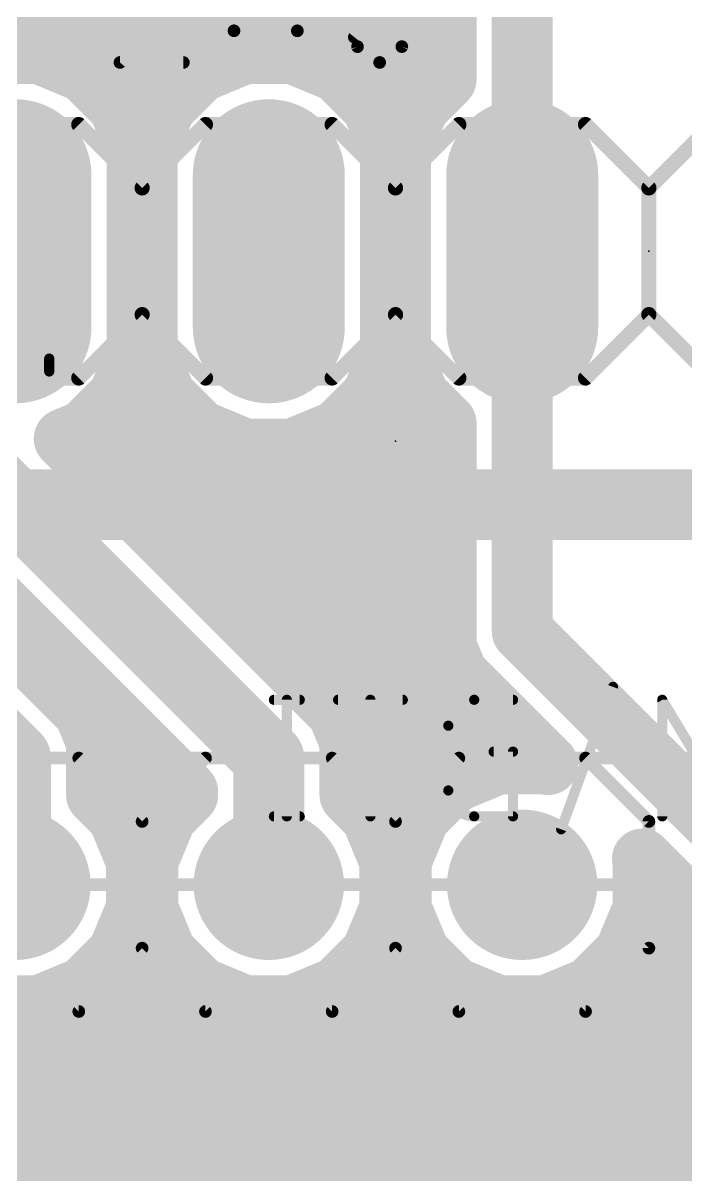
# Model space of a CAD drawing. Extents: x 30.8 to 86, y 18.1 to 73.3.
# Drawn here: x 54.69 to 61.33, y 51.7 to 63.25 of the extents above; entities that cross this region are included whole.
import ezdxf

# ---------------------------------------------------------------- set-up
doc = ezdxf.new("R2010")
doc.units = 0
for name, color, linetype in [('1', 12, 'CONTINUOUS'), ('16', 132, 'CONTINUOUS'), ('17', 110, 'CONTINUOUS'), ('20', 31, 'CONTINUOUS'), ('21', 253, 'CONTINUOUS'), ('23', 53, 'CONTINUOUS'), ('25', 253, 'CONTINUOUS'), ('51', 253, 'CONTINUOUS')]:
    doc.layers.add(name, color=color, linetype=linetype)

# ---------------------------------------------------------------- blocks, each defined once
blk = doc.blocks.new('RECT')
blk.add_solid([(-0.5, -0.5), (0.5, -0.5), (-0.5, 0.5), (0.5, 0.5)])
blk = doc.blocks.new('LONGP100')
at = {"const_width": 1}
blk.add_lwpolyline([(-0.5, 0), (0.5, 0)], dxfattribs=at)
at = {"const_width": 0.5}
for points in [[(-0.5, 0.25, 1), (-0.5, -0.25)], [(0.5, -0.25, 1), (0.5, 0.25)]]:
    blk.add_lwpolyline(points, format="xyb", dxfattribs=at)
blk = doc.blocks.new('ROUNDP')
at = {"const_width": 0.5}
blk.add_lwpolyline([(0, -0.25, 1), (0, 0.25, 1), (0, -0.25)], format="xyb", dxfattribs=at)

msp = doc.modelspace()

# ---------------------------------------------------------------- linework, layer by layer
at = {"layer": '1', "const_width": 0.7112}
msp.add_lwpolyline([(46.99, 58.42), (67.31, 58.42)], dxfattribs=at)
at = {"layer": '16'}
for points, const_width in [([(59.69, 60.96), (59.69, 67.945)], 0.6096), ([(58.928, 65.9145), (58.928, 62.6842)], 0.6096), ([(48.8761, 63.3984), (58.928, 63.3984)], 0.6096), ([(54.8525, 62.9412), (54.3675, 62.9412)], 0.6096), ([(55.3006, 62.7556), (54.8525, 62.9412)], 0.6096), ([(56.9075, 62.9412), (56.4594, 62.7556)], 0.6096), ([(57.3925, 62.9412), (56.9075, 62.9412)], 0.6096), ([(57.8406, 62.7556), (57.3925, 62.9412)], 0.6096), ([(55.2204, 62.7888), (56.5396, 62.7888)], 0.6096), ([(55.6436, 62.4126), (55.3006, 62.7556)], 0.6096), ([(56.4594, 62.7556), (56.1164, 62.4126)], 0.6096), ([(57.7604, 62.7888), (58.928, 62.7888)], 0.6096), ([(58.1836, 62.4126), (57.8406, 62.7556)], 0.6096), ([(58.928, 62.6842), (58.6564, 62.4126)], 0.6096), ([(55.8292, 61.9645), (55.6436, 62.4126)], 0.6096), ([(56.1164, 62.4126), (55.9308, 61.9645)], 0.6096), ([(58.3692, 61.9645), (58.1836, 62.4126)], 0.6096), ([(58.6564, 62.4126), (58.4708, 61.9645)], 0.6096), ([(55.7403, 62.1792), (56.0197, 62.1792)], 0.6096), ([(58.2803, 62.1792), (58.5597, 62.1792)], 0.6096), ([(55.8292, 59.9555), (55.8292, 61.9645)], 0.6096), ([(55.9308, 61.9645), (55.9308, 59.9555)], 0.6096), ([(58.3692, 59.9555), (58.3692, 61.9645)], 0.6096), ([(58.4708, 61.9645), (58.4708, 59.9555)], 0.6096), ([(55.8292, 61.5696), (55.9308, 61.5696)], 0.6096), ([(58.3692, 61.5696), (58.4708, 61.5696)], 0.6096), ([(55.8292, 60.96), (55.9308, 60.96)], 0.6096), ([(58.3692, 60.96), (58.4708, 60.96)], 0.6096), ([(59.69, 57.15), (59.69, 60.96)], 0.6096), ([(55.8292, 60.3504), (55.9308, 60.3504)], 0.6096), ([(58.3692, 60.3504), (58.4708, 60.3504)], 0.6096), ([(55.6436, 59.5074), (55.8292, 59.9555)], 0.6096), ([(55.9308, 59.9555), (56.1164, 59.5074)], 0.6096), ([(58.1836, 59.5074), (58.3692, 59.9555)], 0.6096), ([(58.4708, 59.9555), (58.6564, 59.5074)], 0.6096), ([(55.7403, 59.7408), (56.0197, 59.7408)], 0.6096), ([(58.2803, 59.7408), (58.5597, 59.7408)], 0.6096), ([(55.3006, 59.1644), (55.6436, 59.5074)], 0.6096), ([(56.1164, 59.5074), (56.4594, 59.1644)], 0.6096), ([(57.8406, 59.1644), (58.1836, 59.5074)], 0.6096), ([(58.6564, 59.5074), (58.928, 59.2358)], 0.6096), ([(55.0987, 59.0808), (55.3006, 59.1644)], 0.6096), ([(56.4594, 59.1644), (56.9075, 58.9788)], 0.6096), ([(57.3925, 58.9788), (57.8406, 59.1644)], 0.6096), ([(58.928, 59.2358), (58.928, 56.9984)], 0.6096), ([(57.8391, 56.3404), (55.0987, 59.0808)], 0.6096), ([(55.2204, 59.1312), (56.5396, 59.1312)], 0.6096), ([(57.7604, 59.1312), (58.928, 59.1312)], 0.6096), ([(54.102, 58.928), (57.15, 55.88)], 0.7112), ([(56.9075, 58.9788), (57.3925, 58.9788)], 0.6096), ([(55.6579, 58.5216), (58.928, 58.5216)], 0.6096), ([(55.0704, 56.5691), (53.3973, 58.2422)], 0.6096), ([(53.6544, 58.2262), (56.3372, 55.5433)], 0.6096), ([(56.2675, 57.912), (58.928, 57.912)], 0.6096), ([(52.705, 57.785), (54.61, 55.88)], 0.7112), ([(54.3371, 57.3024), (54.5781, 57.3024)], 0.6096), ([(56.8771, 57.3024), (58.928, 57.3024)], 0.6096), ([(63.5, 53.34), (59.69, 57.15)], 0.6096), ([(58.928, 56.9984), (59.044, 56.7184)], 0.6096), ([(54.9467, 56.6928), (55.1877, 56.6928)], 0.6096), ([(57.4867, 56.6928), (59.0696, 56.6928)], 0.6096), ([(59.044, 56.7184), (59.9484, 55.8139)], 0.6096), ([(55.2991, 56.3404), (55.0704, 56.5691)], 0.6096), ([(55.4228, 56.0417), (55.2991, 56.3404)], 0.6096), ([(57.9628, 56.0417), (57.8391, 56.3404)], 0.6096), ([(55.4056, 56.0832), (55.7973, 56.0832)], 0.6096), ([(55.4228, 55.5101), (55.4228, 56.0417)], 0.6096), ([(57.9456, 56.0832), (59.6792, 56.0832)], 0.6096), ([(57.9628, 55.5101), (57.9628, 56.0417)], 0.6096), ([(54.61, 55.88), (54.61, 54.61)], 0.7112), ([(57.15, 55.88), (57.15, 54.61)], 0.7112), ([(59.4491, 55.8212), (59.0039, 55.6368)], 0.6096), ([(59.9309, 55.8212), (59.4491, 55.8212)], 0.6096), ([(59.9484, 55.8139), (59.9309, 55.8212)], 0.6096), ([(59.0039, 55.6368), (58.6632, 55.2961)], 0.6096), ([(55.6368, 55.2961), (55.4228, 55.5101)], 0.6096), ([(55.4593, 55.4736), (56.3007, 55.4736)], 0.6096), ([(56.3372, 55.5101), (56.1232, 55.2961)], 0.6096), ([(56.3372, 55.5433), (56.3372, 55.5101)], 0.6096), ([(58.1768, 55.2961), (57.9628, 55.5101)], 0.6096), ([(57.9993, 55.4736), (58.8407, 55.4736)], 0.6096), ([(55.8212, 54.8509), (55.6368, 55.2961)], 0.6096), ([(56.1232, 55.2961), (55.9388, 54.8509)], 0.6096), ([(58.3612, 54.8509), (58.1768, 55.2961)], 0.6096), ([(58.6632, 55.2961), (58.4788, 54.8509)], 0.6096), ([(55.8158, 54.864), (55.9442, 54.864)], 0.6096), ([(55.8212, 54.3691), (55.8212, 54.8509)], 0.6096), ([(55.9388, 54.8509), (55.9388, 54.3691)], 0.6096), ([(58.3558, 54.864), (58.4842, 54.864)], 0.6096), ([(58.3612, 54.3691), (58.3612, 54.8509)], 0.6096), ([(58.4788, 54.8509), (58.4788, 54.3691)], 0.6096), ([(60.9012, 54.8509), (60.8939, 54.8684)], 0.6096), ([(60.8939, 54.8684), (62.738, 53.0244)], 0.6096), ([(60.8958, 54.864), (60.8984, 54.864)], 0.6096), ([(60.9012, 54.3691), (60.9012, 54.8509)], 0.6096), ([(55.6368, 53.9239), (55.8212, 54.3691)], 0.6096), ([(55.9388, 54.3691), (56.1232, 53.9239)], 0.6096), ([(58.1768, 53.9239), (58.3612, 54.3691)], 0.6096), ([(58.4788, 54.3691), (58.6632, 53.9239)], 0.6096), ([(60.7168, 53.9239), (60.9012, 54.3691)], 0.6096), ([(55.7737, 54.2544), (55.9863, 54.2544)], 0.6096), ([(58.3137, 54.2544), (58.5263, 54.2544)], 0.6096), ([(60.8537, 54.2544), (61.508, 54.2544)], 0.6096), ([(55.2961, 53.5832), (55.6368, 53.9239)], 0.6096), ([(56.1232, 53.9239), (56.4639, 53.5832)], 0.6096), ([(57.8361, 53.5832), (58.1768, 53.9239)], 0.6096), ([(58.6632, 53.9239), (59.0039, 53.5832)], 0.6096), ([(60.3761, 53.5832), (60.7168, 53.9239)], 0.6096), ([(55.3577, 53.6448), (56.4023, 53.6448)], 0.6096), ([(57.8977, 53.6448), (58.9423, 53.6448)], 0.6096), ([(60.4377, 53.6448), (62.1176, 53.6448)], 0.6096), ([(54.8509, 53.3988), (55.2961, 53.5832)], 0.6096), ([(56.4639, 53.5832), (56.9091, 53.3988)], 0.6096), ([(57.3909, 53.3988), (57.8361, 53.5832)], 0.6096), ([(59.0039, 53.5832), (59.4491, 53.3988)], 0.6096), ([(59.9309, 53.3988), (60.3761, 53.5832)], 0.6096), ([(54.3691, 53.3988), (54.8509, 53.3988)], 0.6096), ([(56.9091, 53.3988), (57.3909, 53.3988)], 0.6096), ([(59.4491, 53.3988), (59.9309, 53.3988)], 0.6096), ([(52.8177, 53.0352), (62.7272, 53.0352)], 0.6096), ([(53.2337, 52.4256), (62.738, 52.4256)], 0.6096), ([(53.2758, 51.816), (62.738, 51.816)], 0.6096)]:
    msp.add_lwpolyline(points, dxfattribs=dict(at, const_width=const_width))
for points, const_width in [([(58.928, 63.246, 1), (58.928, 63.5508)], 0.3048), ([(54.9108, 63.082, 1), (54.7942, 62.8004)], 0.3048), ([(54.8525, 62.7888, 1), (54.8525, 63.0936)], 0.3048), ([(56.9075, 63.0936, 1), (56.9075, 62.7888)], 0.3048), ([(56.9658, 62.8004, 1), (56.8492, 63.082)], 0.3048), ([(57.4508, 63.082, 1), (57.3342, 62.8004)], 0.3048), ([(57.3925, 62.7888, 1), (57.3925, 63.0936)], 0.3048), ([(55.2204, 62.9412, 1), (55.2204, 62.6364)], 0.3048), ([(55.4084, 62.8633, 1), (55.1929, 62.6478)], 0.3048), ([(55.2423, 62.6148, 1), (55.3589, 62.8964)], 0.3048), ([(56.4011, 62.8964, 1), (56.5177, 62.6148)], 0.3048), ([(56.5671, 62.6478, 1), (56.3516, 62.8633)], 0.3048), ([(56.5396, 62.6364, 1), (56.5396, 62.9412)], 0.3048), ([(57.7604, 62.9412, 1), (57.7604, 62.6364)], 0.3048), ([(57.9484, 62.8633, 1), (57.7329, 62.6478)], 0.3048), ([(57.7823, 62.6148, 1), (57.8989, 62.8964)], 0.3048), ([(58.928, 62.6364, 1), (58.928, 62.9412)], 0.3048), ([(59.0358, 62.5764, 1), (58.8202, 62.792)], 0.3048), ([(58.7756, 62.6842, 1), (59.0804, 62.6842)], 0.3048), ([(55.7844, 62.4709, 1), (55.5028, 62.3543)], 0.3048), ([(56.2572, 62.3543, 1), (55.9756, 62.4709)], 0.3048), ([(58.3244, 62.4709, 1), (58.0428, 62.3543)], 0.3048), ([(58.7972, 62.3543, 1), (58.5156, 62.4709)], 0.3048), ([(55.5358, 62.3049, 1), (55.7513, 62.5204)], 0.3048), ([(56.0086, 62.5204, 1), (56.2242, 62.3049)], 0.3048), ([(58.0758, 62.3049, 1), (58.2913, 62.5204)], 0.3048), ([(58.5486, 62.5204, 1), (58.7642, 62.3049)], 0.3048), ([(55.7403, 62.3316, 1), (55.7403, 62.0268)], 0.3048), ([(56.0197, 62.0268, 1), (56.0197, 62.3316)], 0.3048), ([(58.2803, 62.3316, 1), (58.2803, 62.0268)], 0.3048), ([(58.5597, 62.0268, 1), (58.5597, 62.3316)], 0.3048), ([(55.9816, 61.9645, 1), (55.6768, 61.9645)], 0.3048), ([(56.0832, 61.9645, 1), (55.7784, 61.9645)], 0.3048), ([(58.5216, 61.9645, 1), (58.2168, 61.9645)], 0.3048), ([(58.6232, 61.9645, 1), (58.3184, 61.9645)], 0.3048), ([(55.6884, 61.9062, 1), (55.97, 62.0228)], 0.3048), ([(55.79, 62.0228, 1), (56.0716, 61.9062)], 0.3048), ([(58.2284, 61.9062, 1), (58.51, 62.0228)], 0.3048), ([(58.33, 62.0228, 1), (58.6116, 61.9062)], 0.3048), ([(55.8292, 61.722, 1), (55.8292, 61.4172)], 0.3048), ([(55.9308, 61.4172, 1), (55.9308, 61.722)], 0.3048), ([(58.3692, 61.722, 1), (58.3692, 61.4172)], 0.3048), ([(58.4708, 61.4172, 1), (58.4708, 61.722)], 0.3048), ([(55.8292, 61.1124, 1), (55.8292, 60.8076)], 0.3048), ([(55.9308, 60.8076, 1), (55.9308, 61.1124)], 0.3048), ([(58.3692, 61.1124, 1), (58.3692, 60.8076)], 0.3048), ([(58.4708, 60.8076, 1), (58.4708, 61.1124)], 0.3048), ([(59.8424, 60.96, 1), (59.5376, 60.96)], 0.3048), ([(59.5376, 60.96, 1), (59.8424, 60.96)], 0.3048), ([(55.8292, 60.5028, 1), (55.8292, 60.198)], 0.3048), ([(55.9308, 60.198, 1), (55.9308, 60.5028)], 0.3048), ([(58.3692, 60.5028, 1), (58.3692, 60.198)], 0.3048), ([(58.4708, 60.198, 1), (58.4708, 60.5028)], 0.3048), ([(55.97, 59.8972, 1), (55.6884, 60.0138)], 0.3048), ([(56.0716, 60.0138, 1), (55.79, 59.8972)], 0.3048), ([(58.51, 59.8972, 1), (58.2284, 60.0138)], 0.3048), ([(58.6116, 60.0138, 1), (58.33, 59.8972)], 0.3048), ([(55.7403, 59.8932, 1), (55.7403, 59.5884)], 0.3048), ([(55.6768, 59.9555, 1), (55.9816, 59.9555)], 0.3048), ([(55.7784, 59.9555, 1), (56.0832, 59.9555)], 0.3048), ([(56.0197, 59.5884, 1), (56.0197, 59.8932)], 0.3048), ([(58.2803, 59.8932, 1), (58.2803, 59.5884)], 0.3048), ([(58.2168, 59.9555, 1), (58.5216, 59.9555)], 0.3048), ([(58.3184, 59.9555, 1), (58.6232, 59.9555)], 0.3048), ([(58.5597, 59.5884, 1), (58.5597, 59.8932)], 0.3048), ([(55.7513, 59.3996, 1), (55.5358, 59.6151)], 0.3048), ([(56.2242, 59.6151, 1), (56.0086, 59.3996)], 0.3048), ([(58.2913, 59.3996, 1), (58.0758, 59.6151)], 0.3048), ([(58.7642, 59.6151, 1), (58.5486, 59.3996)], 0.3048), ([(55.5028, 59.5657, 1), (55.7844, 59.4491)], 0.3048), ([(55.9756, 59.4491, 1), (56.2572, 59.5657)], 0.3048), ([(58.0428, 59.5657, 1), (58.3244, 59.4491)], 0.3048), ([(58.5156, 59.4491, 1), (58.7972, 59.5657)], 0.3048), ([(55.3589, 59.0236, 1), (55.2423, 59.3052)], 0.3048), ([(56.5177, 59.3052, 1), (56.4011, 59.0236)], 0.3048), ([(57.8989, 59.0236, 1), (57.7823, 59.3052)], 0.3048), ([(59.0804, 59.2358, 1), (58.7756, 59.2358)], 0.3048), ([(58.8202, 59.128, 1), (59.0358, 59.3436)], 0.3048), ([(55.2065, 59.1885, 1), (54.9909, 58.973)], 0.3048), ([(55.0404, 59.2216, 1), (55.157, 58.94)], 0.3048), ([(55.2204, 59.2836, 1), (55.2204, 58.9788)], 0.3048), ([(55.1929, 59.2722, 1), (55.4084, 59.0566)], 0.3048), ([(56.3516, 59.0566, 1), (56.5671, 59.2722)], 0.3048), ([(56.5396, 58.9788, 1), (56.5396, 59.2836)], 0.3048), ([(57.7604, 59.2836, 1), (57.7604, 58.9788)], 0.3048), ([(57.7329, 59.2722, 1), (57.9484, 59.0566)], 0.3048), ([(58.928, 58.9788, 1), (58.928, 59.2836)], 0.3048), ([(56.9075, 59.1312, 1), (56.9075, 58.8264)], 0.3048), ([(56.8492, 58.838, 1), (56.9658, 59.1196)], 0.3048), ([(57.3342, 59.1196, 1), (57.4508, 58.838)], 0.3048), ([(57.3925, 58.8264, 1), (57.3925, 59.1312)], 0.3048), ([(55.6579, 58.674, 1), (55.6579, 58.3692)], 0.3048), ([(58.928, 58.3692, 1), (58.928, 58.674)], 0.3048), ([(56.2675, 58.0644, 1), (56.2675, 57.7596)], 0.3048), ([(58.928, 57.7596, 1), (58.928, 58.0644)], 0.3048), ([(54.5781, 57.15, 1), (54.5781, 57.4548)], 0.3048), ([(56.8771, 57.4548, 1), (56.8771, 57.15)], 0.3048), ([(58.928, 57.15, 1), (58.928, 57.4548)], 0.3048), ([(59.7978, 57.2578, 1), (59.5822, 57.0422)], 0.3048), ([(59.0688, 57.0567, 1), (58.7872, 56.9401)], 0.3048), ([(59.5376, 57.15, 1), (59.8424, 57.15)], 0.3048), ([(58.7756, 56.9984, 1), (59.0804, 56.9984)], 0.3048), ([(54.9467, 56.8452, 1), (54.9467, 56.5404)], 0.3048), ([(55.1877, 56.5404, 1), (55.1877, 56.8452)], 0.3048), ([(57.4867, 56.8452, 1), (57.4867, 56.5404)], 0.3048), ([(59.1518, 56.8261, 1), (58.9362, 56.6106)], 0.3048), ([(58.9032, 56.66, 1), (59.1848, 56.7767)], 0.3048), ([(59.0696, 56.5404, 1), (59.0696, 56.8452)], 0.3048), ([(55.1782, 56.6768, 1), (54.9626, 56.4613)], 0.3048), ([(54.9626, 56.4613, 1), (55.1782, 56.6768)], 0.3048), ([(55.4399, 56.3987, 1), (55.1583, 56.2821)], 0.3048), ([(55.1913, 56.2326, 1), (55.4068, 56.4482)], 0.3048), ([(57.9799, 56.3987, 1), (57.6983, 56.2821)], 0.3048), ([(57.7313, 56.2326, 1), (57.9468, 56.4482)], 0.3048), ([(55.4056, 56.2356, 1), (55.4056, 55.9308)], 0.3048), ([(55.5752, 56.0417, 1), (55.2704, 56.0417)], 0.3048), ([(55.7973, 55.9308, 1), (55.7973, 56.2356)], 0.3048), ([(57.9456, 56.2356, 1), (57.9456, 55.9308)], 0.3048), ([(58.1152, 56.0417, 1), (57.8104, 56.0417)], 0.3048), ([(59.6792, 55.9308, 1), (59.6792, 56.2356)], 0.3048), ([(54.7878, 55.88, 1), (54.4322, 55.88)], 0.3556), ([(55.282, 55.9834, 1), (55.5636, 56.1)], 0.3048), ([(57.3278, 55.88, 1), (56.9722, 55.88)], 0.3556), ([(57.822, 55.9834, 1), (58.1036, 56.1)], 0.3048), ([(54.4843, 55.7543, 1), (54.7357, 56.0057)], 0.3556), ([(57.0243, 55.7543, 1), (57.2757, 56.0057)], 0.3556), ([(59.4491, 55.9736, 1), (59.4491, 55.6688)], 0.3048), ([(59.5074, 55.6804, 1), (59.3908, 55.962)], 0.3048), ([(59.9893, 55.962, 1), (59.8726, 55.6804)], 0.3048), ([(59.9309, 55.6688, 1), (59.9309, 55.9736)], 0.3048), ([(59.8407, 55.7062, 1), (60.0562, 55.9217)], 0.3048), ([(59.8901, 55.6732, 1), (60.0068, 55.9547)], 0.3048), ([(58.9456, 55.7776, 1), (59.0622, 55.496)], 0.3048), ([(59.1117, 55.529, 1), (58.8961, 55.7446)], 0.3048), ([(55.5306, 55.6179, 1), (55.315, 55.4023)], 0.3048), ([(55.4593, 55.626, 1), (55.4593, 55.3212)], 0.3048), ([(56.4896, 55.5433, 1), (56.1848, 55.5433)], 0.3048), ([(56.445, 55.4023, 1), (56.2294, 55.6179)], 0.3048), ([(56.2294, 55.4356, 1), (56.445, 55.6511)], 0.3048), ([(56.3007, 55.3212, 1), (56.3007, 55.626)], 0.3048), ([(58.0706, 55.6179, 1), (57.855, 55.4023)], 0.3048), ([(57.9993, 55.626, 1), (57.9993, 55.3212)], 0.3048), ([(58.8407, 55.3212, 1), (58.8407, 55.626)], 0.3048), ([(55.2704, 55.5101, 1), (55.5752, 55.5101)], 0.3048), ([(56.1848, 55.5101, 1), (56.4896, 55.5101)], 0.3048), ([(57.8104, 55.5101, 1), (58.1152, 55.5101)], 0.3048), ([(55.7776, 55.3544, 1), (55.496, 55.2378)], 0.3048), ([(55.529, 55.1883, 1), (55.7446, 55.4039)], 0.3048), ([(56.0154, 55.4039, 1), (56.231, 55.1883)], 0.3048), ([(56.264, 55.2378, 1), (55.9824, 55.3544)], 0.3048), ([(58.3176, 55.3544, 1), (58.036, 55.2378)], 0.3048), ([(58.069, 55.1883, 1), (58.2846, 55.4039)], 0.3048), ([(58.5554, 55.4039, 1), (58.771, 55.1883)], 0.3048), ([(58.804, 55.2378, 1), (58.5224, 55.3544)], 0.3048), ([(55.8158, 55.0164, 1), (55.8158, 54.7116)], 0.3048), ([(55.9736, 54.8509, 1), (55.6688, 54.8509)], 0.3048), ([(56.0912, 54.8509, 1), (55.7864, 54.8509)], 0.3048), ([(55.9442, 54.7116, 1), (55.9442, 55.0164)], 0.3048), ([(58.3558, 55.0164, 1), (58.3558, 54.7116)], 0.3048), ([(58.5136, 54.8509, 1), (58.2088, 54.8509)], 0.3048), ([(58.6312, 54.8509, 1), (58.3264, 54.8509)], 0.3048), ([(58.4842, 54.7116, 1), (58.4842, 55.0164)], 0.3048), ([(61.0347, 54.9268, 1), (60.7532, 54.8101)], 0.3048), ([(61.0017, 54.9762, 1), (60.7862, 54.7607)], 0.3048), ([(60.8958, 55.0164, 1), (60.8958, 54.7116)], 0.3048), ([(61.0536, 54.8509, 1), (60.7488, 54.8509)], 0.3048), ([(60.8984, 54.7116, 1), (60.8984, 55.0164)], 0.3048), ([(55.6804, 54.7926, 1), (55.962, 54.9092)], 0.3048), ([(55.798, 54.9092, 1), (56.0796, 54.7926)], 0.3048), ([(58.2204, 54.7926, 1), (58.502, 54.9092)], 0.3048), ([(58.338, 54.9092, 1), (58.6196, 54.7926)], 0.3048), ([(60.7604, 54.7926, 1), (61.042, 54.9093)], 0.3048), ([(54.4322, 54.61, 1), (54.7878, 54.61)], 0.3556), ([(56.9722, 54.61, 1), (57.3278, 54.61)], 0.3556), ([(55.962, 54.3108, 1), (55.6804, 54.4274)], 0.3048), ([(56.0796, 54.4274, 1), (55.798, 54.3108)], 0.3048), ([(58.502, 54.3108, 1), (58.2204, 54.4274)], 0.3048), ([(58.6196, 54.4274, 1), (58.338, 54.3108)], 0.3048), ([(61.042, 54.3108, 1), (60.7604, 54.4274)], 0.3048), ([(55.7737, 54.4068, 1), (55.7737, 54.102)], 0.3048), ([(55.6688, 54.3691, 1), (55.9736, 54.3691)], 0.3048), ([(55.7864, 54.3691, 1), (56.0912, 54.3691)], 0.3048), ([(55.9863, 54.102, 1), (55.9863, 54.4068)], 0.3048), ([(58.3137, 54.4068, 1), (58.3137, 54.102)], 0.3048), ([(58.2088, 54.3691, 1), (58.5136, 54.3691)], 0.3048), ([(58.3264, 54.3691, 1), (58.6312, 54.3691)], 0.3048), ([(58.5263, 54.102, 1), (58.5263, 54.4068)], 0.3048), ([(60.8537, 54.4068, 1), (60.8537, 54.102)], 0.3048), ([(60.7488, 54.3691, 1), (61.0536, 54.3691)], 0.3048), ([(55.7446, 53.8161, 1), (55.529, 54.0317)], 0.3048), ([(56.231, 54.0317, 1), (56.0154, 53.8161)], 0.3048), ([(58.2846, 53.8161, 1), (58.069, 54.0317)], 0.3048), ([(58.771, 54.0317, 1), (58.5554, 53.8161)], 0.3048), ([(60.8246, 53.8161, 1), (60.609, 54.0317)], 0.3048), ([(55.496, 53.9822, 1), (55.7776, 53.8656)], 0.3048), ([(55.9824, 53.8656, 1), (56.264, 53.9822)], 0.3048), ([(58.036, 53.9822, 1), (58.3176, 53.8656)], 0.3048), ([(58.5224, 53.8656, 1), (58.804, 53.9822)], 0.3048), ([(60.576, 53.9822, 1), (60.8576, 53.8656)], 0.3048), ([(55.3577, 53.7972, 1), (55.3577, 53.4924)], 0.3048), ([(56.4023, 53.4924, 1), (56.4023, 53.7972)], 0.3048), ([(57.8977, 53.7972, 1), (57.8977, 53.4924)], 0.3048), ([(58.9423, 53.4924, 1), (58.9423, 53.7972)], 0.3048), ([(60.4377, 53.7972, 1), (60.4377, 53.4924)], 0.3048), ([(55.1883, 53.691, 1), (55.4039, 53.4754)], 0.3048), ([(55.3544, 53.4424, 1), (55.2378, 53.724)], 0.3048), ([(56.5222, 53.724, 1), (56.4056, 53.4424)], 0.3048), ([(56.3561, 53.4754, 1), (56.5717, 53.691)], 0.3048), ([(57.7283, 53.691, 1), (57.9439, 53.4754)], 0.3048), ([(57.8944, 53.4424, 1), (57.7778, 53.724)], 0.3048), ([(59.0622, 53.724, 1), (58.9456, 53.4424)], 0.3048), ([(58.8961, 53.4754, 1), (59.1117, 53.691)], 0.3048), ([(60.2683, 53.691, 1), (60.4839, 53.4754)], 0.3048), ([(60.4344, 53.4424, 1), (60.3178, 53.724)], 0.3048), ([(54.7926, 53.5396, 1), (54.9092, 53.258)], 0.3048), ([(54.8509, 53.2464, 1), (54.8509, 53.5512)], 0.3048), ([(56.9091, 53.5512, 1), (56.9091, 53.2464)], 0.3048), ([(56.8508, 53.258, 1), (56.9674, 53.5396)], 0.3048), ([(57.3326, 53.5396, 1), (57.4492, 53.258)], 0.3048), ([(57.3909, 53.2464, 1), (57.3909, 53.5512)], 0.3048), ([(59.4491, 53.5512, 1), (59.4491, 53.2464)], 0.3048), ([(59.3908, 53.258, 1), (59.5074, 53.5396)], 0.3048), ([(59.8726, 53.5396, 1), (59.9892, 53.258)], 0.3048), ([(59.9309, 53.2464, 1), (59.9309, 53.5512)], 0.3048)]:
    msp.add_lwpolyline(points, format="xyb", dxfattribs=dict(at, const_width=const_width))
at = {"layer": '20', "const_width": 0.1524}
msp.add_lwpolyline([(58.42, 18.2245, 1), (58.42, 73.2155, 1), (58.42, 18.2245)], format="xyb", dxfattribs=at)
at = {"layer": '21'}
for points, const_width in [([(53.975, 62.23), (55.245, 62.23)], 0.1524), ([(55.245, 62.23), (55.88, 61.595)], 0.1524), ([(55.88, 61.595), (56.515, 62.23)], 0.1524), ([(56.515, 62.23), (57.785, 62.23)], 0.1524), ([(57.785, 62.23), (58.42, 61.595)], 0.1524), ([(58.42, 61.595), (59.055, 62.23)], 0.1524), ([(59.055, 62.23), (60.325, 62.23)], 0.1524), ([(60.325, 62.23), (60.96, 61.595)], 0.1524), ([(61.595, 62.23), (60.96, 61.595)], 0.1524), ([(55.88, 61.595), (55.88, 60.325)], 0.1524), ([(58.42, 61.595), (58.42, 60.325)], 0.1524), ([(60.96, 61.595), (60.96, 60.325)], 0.1524), ([(55.88, 60.325), (55.245, 59.69)], 0.1524), ([(56.515, 59.69), (55.88, 60.325)], 0.1524), ([(58.42, 60.325), (57.785, 59.69)], 0.1524), ([(59.055, 59.69), (58.42, 60.325)], 0.1524), ([(60.96, 60.325), (60.325, 59.69)], 0.1524), ([(60.96, 60.325), (61.595, 59.69)], 0.1524), ([(54.9487, 59.8847), (53.7803, 60.2742)], 0.1016), ([(54.9487, 59.7549), (54.9487, 59.8847)], 0.1016), ([(55.245, 59.69), (53.975, 59.69)], 0.1524), ([(57.785, 59.69), (56.515, 59.69)], 0.1524), ([(60.325, 59.69), (59.055, 59.69)], 0.1524), ([(60.0809, 55.166), (60.6002, 56.594)], 0.1016), ([(57.2008, 56.4642), (57.4604, 56.4642)], 0.1016), ([(57.3306, 56.4642), (57.3306, 55.2958)], 0.1016), ([(57.8443, 56.4642), (58.4934, 56.4642)], 0.1016), ([(58.1688, 55.2958), (58.1688, 56.4642)], 0.1016), ([(59.2088, 56.4642), (59.5983, 56.4642)], 0.1016), ([(61.0941, 55.2958), (61.0941, 56.4642)], 0.1016), ([(61.0941, 56.4642), (61.4835, 55.8151)], 0.1016), ([(58.9492, 55.5554), (58.9492, 56.2046)], 0.1016), ([(68.58, 55.88), (50.8, 55.88)], 0.127), ([(55.245, 55.88), (55.88, 55.245)], 0.127), ([(55.88, 55.245), (56.515, 55.88)], 0.127), ([(57.785, 55.88), (58.42, 55.245)], 0.127), ([(58.42, 55.245), (59.055, 55.88)], 0.127), ([(59.4035, 55.9449), (59.5983, 55.9449)], 0.1016), ([(59.5983, 55.9449), (59.5983, 55.2958)], 0.1016), ([(60.325, 55.88), (60.96, 55.245)], 0.127), ([(57.2008, 55.2958), (57.4604, 55.2958)], 0.1016), ([(59.5983, 55.2958), (59.2088, 55.2958)], 0.1016), ([(60.96, 55.245), (60.96, 53.975)], 0.127), ([(69.215, 54.61), (48.26, 54.61)], 0.127), ([(55.88, 53.975), (55.245, 53.34)], 0.127), ([(56.515, 53.34), (55.88, 53.975)], 0.127), ([(58.42, 53.975), (57.785, 53.34)], 0.127), ([(59.055, 53.34), (58.42, 53.975)], 0.127), ([(60.96, 53.975), (60.325, 53.34)], 0.127), ([(55.245, 53.34), (53.975, 53.34)], 0.127), ([(57.785, 53.34), (56.515, 53.34)], 0.127), ([(60.325, 53.34), (59.055, 53.34)], 0.127)]:
    msp.add_lwpolyline(points, dxfattribs=dict(at, const_width=const_width))
for points, const_width in [([(55.2719, 62.2569, 1), (55.2181, 62.2031)], 0.0762), ([(55.245, 62.1919, 1), (55.245, 62.2681)], 0.0762), ([(56.515, 62.2681, 1), (56.515, 62.1919)], 0.0762), ([(56.5419, 62.2031, 1), (56.4881, 62.2569)], 0.0762), ([(57.8119, 62.2569, 1), (57.7581, 62.2031)], 0.0762), ([(57.785, 62.1919, 1), (57.785, 62.2681)], 0.0762), ([(59.055, 62.2681, 1), (59.055, 62.1919)], 0.0762), ([(59.0819, 62.2031, 1), (59.0281, 62.2569)], 0.0762), ([(60.3519, 62.2569, 1), (60.2981, 62.2031)], 0.0762), ([(60.325, 62.1919, 1), (60.325, 62.2681)], 0.0762), ([(55.9181, 61.595, 1), (55.8419, 61.595)], 0.0762), ([(55.8531, 61.6219, 1), (55.9069, 61.5681)], 0.0762), ([(55.8531, 61.5681, 1), (55.9069, 61.6219)], 0.0762), ([(58.4581, 61.595, 1), (58.3819, 61.595)], 0.0762), ([(58.3931, 61.6219, 1), (58.4469, 61.5681)], 0.0762), ([(58.3931, 61.5681, 1), (58.4469, 61.6219)], 0.0762), ([(60.9981, 61.595, 1), (60.9219, 61.595)], 0.0762), ([(60.9331, 61.6219, 1), (60.9869, 61.5681)], 0.0762), ([(60.9331, 61.5681, 1), (60.9869, 61.6219)], 0.0762), ([(55.9069, 60.3519, 1), (55.8531, 60.2981)], 0.0762), ([(55.9069, 60.2981, 1), (55.8531, 60.3519)], 0.0762), ([(58.4469, 60.3519, 1), (58.3931, 60.2981)], 0.0762), ([(58.4469, 60.2981, 1), (58.3931, 60.3519)], 0.0762), ([(60.9869, 60.3519, 1), (60.9331, 60.2981)], 0.0762), ([(60.9869, 60.2981, 1), (60.9331, 60.3519)], 0.0762), ([(55.8419, 60.325, 1), (55.9181, 60.325)], 0.0762), ([(58.3819, 60.325, 1), (58.4581, 60.325)], 0.0762), ([(60.9219, 60.325, 1), (60.9981, 60.325)], 0.0762), ([(54.9741, 59.8847, 1), (54.9233, 59.8847)], 0.0508), ([(54.9406, 59.8606, 1), (54.9567, 59.9088)], 0.0508), ([(54.9233, 59.7549, 1), (54.9741, 59.7549)], 0.0508), ([(55.2181, 59.7169, 1), (55.2719, 59.6631)], 0.0762), ([(55.245, 59.6519, 1), (55.245, 59.7281)], 0.0762), ([(56.515, 59.7281, 1), (56.515, 59.6519)], 0.0762), ([(56.4881, 59.6631, 1), (56.5419, 59.7169)], 0.0762), ([(57.7581, 59.7169, 1), (57.8119, 59.6631)], 0.0762), ([(57.785, 59.6519, 1), (57.785, 59.7281)], 0.0762), ([(59.055, 59.7281, 1), (59.055, 59.6519)], 0.0762), ([(59.0281, 59.6631, 1), (59.0819, 59.7169)], 0.0762), ([(60.2981, 59.7169, 1), (60.3519, 59.6631)], 0.0762), ([(60.325, 59.6519, 1), (60.325, 59.7281)], 0.0762), ([(60.624, 56.5853, 1), (60.5763, 56.6027)], 0.0508), ([(57.2008, 56.4896, 1), (57.2008, 56.4388)], 0.0508), ([(57.356, 56.4642, 1), (57.3052, 56.4642)], 0.0508), ([(57.4604, 56.4388, 1), (57.4604, 56.4896)], 0.0508), ([(57.8443, 56.4896, 1), (57.8443, 56.4388)], 0.0508), ([(58.1942, 56.4642, 1), (58.1434, 56.4642)], 0.0508), ([(58.4934, 56.4388, 1), (58.4934, 56.4896)], 0.0508), ([(59.2088, 56.4642, 0.4142), (58.9492, 56.2046)], 0.1016), ([(59.2088, 56.4896, 1), (59.2088, 56.4388)], 0.0508), ([(59.2088, 56.4388, 1), (59.2088, 56.4896)], 0.0508), ([(59.5983, 56.4388, 1), (59.5983, 56.4896)], 0.0508), ([(61.1195, 56.4642, 1), (61.0687, 56.4642)], 0.0508), ([(61.1158, 56.4773, 1), (61.0723, 56.4511)], 0.0508), ([(58.9746, 56.2046, 1), (58.9238, 56.2046)], 0.0508), ([(58.9238, 56.2046, 1), (58.9746, 56.2046)], 0.0508), ([(55.2675, 55.9025, 1), (55.2225, 55.8575)], 0.0635), ([(56.5375, 55.8575, 1), (56.4925, 55.9025)], 0.0635), ([(57.8075, 55.9025, 1), (57.7625, 55.8575)], 0.0635), ([(59.0775, 55.8575, 1), (59.0325, 55.9025)], 0.0635), ([(59.4035, 55.9703, 1), (59.4035, 55.9195)], 0.0508), ([(59.6237, 55.9449, 1), (59.5729, 55.9449)], 0.0508), ([(59.5983, 55.9195, 1), (59.5983, 55.9703)], 0.0508), ([(60.3475, 55.9025, 1), (60.3025, 55.8575)], 0.0635), ([(58.9492, 55.5554, 0.4142), (59.2088, 55.2958)], 0.1016), ([(58.9746, 55.5554, 1), (58.9238, 55.5554)], 0.0508), ([(58.9238, 55.5554, 1), (58.9746, 55.5554)], 0.0508), ([(57.2008, 55.3212, 1), (57.2008, 55.2704)], 0.0508), ([(57.3052, 55.2958, 1), (57.356, 55.2958)], 0.0508), ([(57.4604, 55.2704, 1), (57.4604, 55.3212)], 0.0508), ([(58.1434, 55.2958, 1), (58.1942, 55.2958)], 0.0508), ([(59.2088, 55.3212, 1), (59.2088, 55.2704)], 0.0508), ([(59.2088, 55.2704, 1), (59.2088, 55.3212)], 0.0508), ([(59.5729, 55.2958, 1), (59.6237, 55.2958)], 0.0508), ([(59.5983, 55.2704, 1), (59.5983, 55.3212)], 0.0508), ([(60.9918, 55.245, 1), (60.9282, 55.245)], 0.0635), ([(61.0687, 55.2958, 1), (61.1195, 55.2958)], 0.0508), ([(55.8575, 55.2675, 1), (55.9025, 55.2225)], 0.0635), ([(55.8575, 55.2225, 1), (55.9025, 55.2675)], 0.0635), ([(58.3975, 55.2675, 1), (58.4425, 55.2225)], 0.0635), ([(58.3975, 55.2225, 1), (58.4425, 55.2675)], 0.0635), ([(60.057, 55.1747, 1), (60.1047, 55.1573)], 0.0508), ([(60.9375, 55.2225, 1), (60.9825, 55.2675)], 0.0635), ([(55.9025, 53.9975, 1), (55.8575, 53.9525)], 0.0635), ([(55.9025, 53.9525, 1), (55.8575, 53.9975)], 0.0635), ([(58.4425, 53.9975, 1), (58.3975, 53.9525)], 0.0635), ([(58.4425, 53.9525, 1), (58.3975, 53.9975)], 0.0635), ([(60.9825, 53.9525, 1), (60.9375, 53.9975)], 0.0635), ([(60.9282, 53.975, 1), (60.9918, 53.975)], 0.0635), ([(55.2225, 53.3625, 1), (55.2675, 53.3175)], 0.0635), ([(55.245, 53.3083, 1), (55.245, 53.3718)], 0.0635), ([(56.515, 53.3718, 1), (56.515, 53.3083)], 0.0635), ([(56.4925, 53.3175, 1), (56.5375, 53.3625)], 0.0635), ([(57.7625, 53.3625, 1), (57.8075, 53.3175)], 0.0635), ([(57.785, 53.3083, 1), (57.785, 53.3718)], 0.0635), ([(59.055, 53.3718, 1), (59.055, 53.3083)], 0.0635), ([(59.0325, 53.3175, 1), (59.0775, 53.3625)], 0.0635), ([(60.3025, 53.3625, 1), (60.3475, 53.3175)], 0.0635), ([(60.325, 53.3083, 1), (60.325, 53.3718)], 0.0635)]:
    msp.add_lwpolyline(points, format="xyb", dxfattribs=dict(at, const_width=const_width))
at = {"layer": '23'}
for p in [(60.96, 60.96), (58.42, 59.055)]:
    msp.add_point(p, dxfattribs=at)
at = {"layer": '25', "const_width": 0.127}
for points in [[(58.0073, 63.1063), (58.5153, 63.7413)], [(56.1975, 63.4873), (55.6578, 62.8523)], [(55.6578, 62.8523), (56.2928, 62.8523)]]:
    msp.add_lwpolyline(points, dxfattribs=at)
at = {"layer": '25'}
for points, const_width in [([(57.4358, 63.1698, 1), (56.8008, 63.1698)], 0.127), ([(57.9438, 63.4238, 0.1139), (58.039, 63.0111)], 0.127), ([(58.4835, 63.0111, 0.1139), (58.5787, 63.4238)], 0.127), ([(56.8325, 63.1698, 1), (56.769, 63.1698)], 0.0635), ([(56.769, 63.1698, 1), (56.8325, 63.1698)], 0.0635), ([(56.8008, 63.1698, 1), (57.4358, 63.1698)], 0.127), ([(57.4675, 63.1698, 1), (57.404, 63.1698)], 0.0635), ([(57.404, 63.1698, 1), (57.4675, 63.1698)], 0.0635), ([(57.9825, 63.1261, 1), (58.032, 63.0865)], 0.0635), ([(58.039, 63.0111, 0.3205), (58.2613, 62.8523)], 0.127), ([(58.069, 63.0213, 1), (58.009, 63.0008)], 0.0635), ([(58.0105, 62.9971, 1), (58.0675, 63.025)], 0.0635), ([(58.2613, 62.8523, 0.3205), (58.4835, 63.0111)], 0.127), ([(58.455, 63.025, 1), (58.512, 62.9971)], 0.0635), ([(58.5135, 63.0008, 1), (58.4535, 63.0213)], 0.0635), ([(55.6578, 62.8841, 1), (55.6578, 62.8205)], 0.0635), ([(55.6336, 62.8729, 1), (55.6819, 62.8317)], 0.0635), ([(56.2928, 62.8205, 1), (56.2928, 62.8841)], 0.0635), ([(58.2613, 62.8841, 1), (58.2612, 62.8205)], 0.0635), ([(58.2613, 62.8205, 1), (58.2612, 62.8841)], 0.0635)]:
    msp.add_lwpolyline(points, format="xyb", dxfattribs=dict(at, const_width=const_width))

# ---------------------------------------------------------------- block references
at = {"layer": '17', "rotation": 90}
for name, p, xscale, yscale in [('LONGP100', (54.61, 60.96), 1.524, 1.524), ('LONGP100', (54.61, 60.96), 1.524, 1.524), ('LONGP100', (57.15, 60.96), 1.524, 1.524), ('LONGP100', (57.15, 60.96), 1.524, 1.524), ('LONGP100', (59.69, 60.96), 1.524, 1.524), ('LONGP100', (59.69, 60.96), 1.524, 1.524), ('ROUNDP', (54.61, 54.61), 1.508, 1.508), ('ROUNDP', (54.61, 54.61), 1.508, 1.508), ('ROUNDP', (57.15, 54.61), 1.508, 1.508), ('ROUNDP', (57.15, 54.61), 1.508, 1.508), ('ROUNDP', (59.69, 54.61), 1.508, 1.508), ('ROUNDP', (59.69, 54.61), 1.508, 1.508)]:
    msp.add_blockref(name, p, dxfattribs=dict(at, xscale=xscale, yscale=yscale))
at = {"layer": '51', "xscale": 0.508, "yscale": 0.508}
for p in [(54.61, 60.96), (57.15, 60.96), (59.69, 60.96)]:
    msp.add_blockref('RECT', p, dxfattribs=at)

doc.saveas('drawing.dxf')
